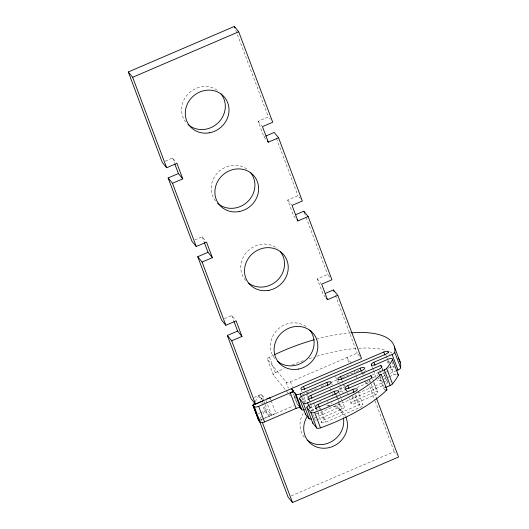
<?xml version="1.0" encoding="UTF-8"?>
<svg xmlns="http://www.w3.org/2000/svg" width="529" height="529" viewBox="0 0 529 529"><rect width="100%" height="100%" fill="white"/><g stroke="black" fill="none" stroke-linecap="round" stroke-linejoin="round"><path stroke-width="0.4" stroke-dasharray="2.65 1.98" d="M255.19 401.63L258.932 395.461L263.23 400.711M260.136 418.637L261.399 416.554M263.085 413.777L264.771 410.993L262.827 405.816M165.227 161.16L172.56 158.012L176.435 162.747M265.869 139.213L263.931 136.839L258.092 121.306L268.362 116.902L270.299 119.27M263.931 136.839L265.399 136.211M194.831 239.928L202.164 236.78L206.039 241.515M295.48 217.974L293.542 215.607L287.703 200.074L297.966 195.67L300.386 198.626M224.441 318.696L231.768 315.548L235.643 320.283M325.566 297.338L323.146 294.375L317.307 278.843L327.57 274.439L329.997 277.394M254.046 397.458L261.379 394.317L264.764 398.456M273.857 355.019A93.699 34.491 -20.6 0 0 269.506 357.168A3.749 1.382 -20.6 0 0 267.555 359.495L286.123 382.183A3.749 1.382 -20.6 0 0 290.461 381.832L357.181 353.2L359.601 356.162M258.416 413.625L259.884 412.997M260.618 412.68L267.218 409.849L271.575 415.179L261.313 419.583L259.858 417.804M302.323 394.786L313.611 389.939M314.365 389.615L316.62 388.65M321.136 386.712L325.652 384.775M330.169 382.831L336.947 379.928M342.217 377.666L352.75 373.143M356.42 371.57L360.084 369.996M303.302 401.564L308.605 399.289M258.866 420.727L262.536 419.153M263.263 418.836L293.621 405.816M338.877 389.318L344.181 387.043M372.211 375.015L376.76 373.064M388.121 368.184L389.635 367.536A3.749 1.382 -20.6 0 1 393.973 367.186L392.148 362.332M339.605 392.029L345.609 389.45M372.674 377.838L377.937 375.583M382.447 373.646L385.456 372.356M386.21 372.032L391.467 369.771A3.749 1.382 -20.6 0 0 393.973 367.186M309.181 408.11L314.484 405.829M356.949 387.612L366.028 383.717A3.749 1.382 -20.6 0 1 368.389 383.036M384.828 375.65L379.71 377.838A3.749 1.382 -20.6 0 0 377.203 380.43L376.84 379.458M389.939 373.454L396.512 370.631M311.012 410.345L316.316 408.071M383.003 379.452L385.925 378.195M386.659 377.885L388.848 376.946M389.582 376.628L393.96 374.75A3.749 1.382 -20.6 0 1 396.545 374.049M327.94 406.107L330.195 405.135M358.034 393.192L382.864 382.533M383.611 382.216L386.62 380.92L387.539 382.037L383.889 372.33M316.124 413.857A3.749 1.382 -20.6 0 0 318.484 413.182L384.279 384.953M314.233 418.029L339.988 406.98A3.749 1.382 -20.6 0 1 344.326 406.629L342.382 401.451M351.17 403.693A3.749 1.382 -20.6 0 1 353.676 401.108L376.774 391.196L377.686 392.313A3.749 1.382 -20.6 0 1 375.18 394.899L355.508 403.343A3.749 1.382 -20.6 0 1 351.17 403.693L348.981 397.868M316.818 419.947L341.82 409.215A3.749 1.382 -20.6 0 0 344.326 406.629M317.823 412.772L321.473 422.479A3.749 1.382 -20.6 0 1 323.979 419.894L358.669 405.009A3.749 1.382 -20.6 0 1 363.006 404.659L358.14 391.711M321.473 422.479A3.749 1.382 -20.6 0 0 325.811 422.135L360.5 407.244A3.749 1.382 -20.6 0 0 363.006 404.659M291.168 495.924L394.204 451.706L396.624 454.669M341.734 411.066L338.018 407.456M299.54 406.92L297.238 404.163L293.344 393.807M258.092 121.306L261.967 126.041M287.703 200.074L291.578 204.809M317.307 278.843L321.182 283.577M384.986 389.939L383.611 388.26L379.723 377.904M351.276 362.934L346.912 357.611L348.862 362.788M267.555 359.495L273.394 375.028L290.414 395.831M298.303 405.465L297.298 404.235L293.086 393.087M264.771 410.993L269.129 416.323M270.074 397.775L270.921 400.01M271.198 400.751L275.973 413.387A7.499 2.738 -20.9 0 1 267.277 414.095L263.984 405.307M261.769 399.448L261.399 398.476A7.499 2.632 -20.1 0 0 263.865 399.157M262.873 402.377L263.244 403.356M388.868 353.59L389.232 354.562M388.683 360.692L390.071 364.395M390.349 365.129L393.96 374.75M385.628 354.238L386.183 355.719M386.461 356.46L388.967 363.112M390.078 366.075L391.467 369.771M387.135 360.877L388.246 363.84M382.255 367.986L382.917 369.745M382.176 369.083L386.62 380.92M379.749 370.571L380.86 373.534M380.153 376.377L385.443 390.495M371.854 366.187L372.462 367.807M372.581 368.131L373.315 370.069M373.56 370.717L376.231 377.838M372.575 378.718L373.514 381.217M373.791 381.958L377.686 392.313M373.712 383.056L376.774 391.196M369.619 380.106L370.842 383.287M371.133 384.054L376.04 397.114M365.255 369.771L365.618 370.743M369.268 380.45L369.996 382.394M235.815 30.318L268.362 116.902M276.515 138.605L297.966 195.67M304.387 212.744L305.835 216.599M306.126 217.373L327.57 274.439M335.439 295.367L357.181 353.2M363.886 371.041L365.036 374.115M367.635 381.032L368.217 382.566M369.659 386.408L374.856 400.235M375.147 401.002L394.204 451.706M362.577 371.894L363.688 374.856M366.465 382.255L367.305 384.471M361.578 371.88L362.689 374.836M364.917 380.754L366.028 383.717M354.053 370.333L355.719 374.77M356.004 375.511L356.837 377.732M355.772 394.667L360.5 407.244M355.052 395.394L358.669 405.009M352.724 395.943L355.508 403.343M352.01 396.664L353.676 401.108M344.571 384.775L345.126 386.256M346.237 389.218L347.348 392.174M347.626 392.915L348.181 394.396M345.821 389.45L346.422 391.07M341.906 380.318L343.017 383.28M343.295 384.021L344.405 386.977M344.683 387.717L346.072 391.414M338.739 381.151L339.102 382.123M339.83 384.061L340.2 385.033M340.927 386.977L343.116 392.802M335.538 376.588L337.767 382.513M339.711 387.691L341.099 391.387M339.215 393.034L339.585 394.006M340.312 395.95L340.676 396.922M341.41 398.859L341.893 400.155M336.259 394.422L337.092 396.638M337.37 397.378L338.203 399.6M338.487 400.341L339.32 402.556M339.598 403.296L341.82 409.215M331.895 384.087L332.258 385.059M336.636 396.71L337.006 397.682M338.6 403.277L339.988 406.98M330.05 388.431L331.716 392.868M331.994 393.609L333.105 396.565M320.528 408.077L325.811 422.135M319.529 408.057L323.979 419.894M316.54 408.004L318.484 413.182M315.998 407.919L316.726 409.863M313.598 402.807L314.709 405.769M314.986 406.51L316.653 410.947M306.714 392.399L307.825 395.355M309.214 399.058L310.331 402.014M310.609 402.754L311.164 404.235M308.797 399.289L309.405 400.909M311.231 405.763L313.175 410.947M306.827 395.342L307.389 396.816M307.666 397.557L308.777 400.519M309.743 405.796L311.687 410.98M312.804 413.936L315.304 420.595M309.022 406.523L310.417 410.22M301.351 390.018L302.079 391.963M303.904 396.816L305.855 401.994M302.7 397.59L305.2 404.249M301.702 397.57L303.091 401.273M290.461 381.832L292.405 387.01M286.123 382.183L288.345 388.101M269.506 357.168L275.344 372.7A3.749 1.382 -20.6 0 0 273.394 375.028M266.014 400.38L271.575 415.179M172.56 158.012L174.504 163.19M202.164 236.78L204.108 241.958M231.768 315.548L233.719 320.726M261.379 394.317L263.878 400.969M264.156 401.709L264.989 403.931M265.267 404.672L267.218 409.849M258.932 395.461L260.599 399.898M261.716 402.853L262.549 405.075M261.313 419.583L261.888 421.117M295.658 397.616A3.749 1.382 -20.6 0 1 293.608 398.079M275.344 372.7A93.699 34.491 -20.6 0 1 284.06 368.508M292.087 365.01A93.699 34.491 -20.6 0 1 304.479 360.242M309.075 358.662A93.699 34.491 -20.6 0 1 313.697 357.174M316.858 356.215A93.699 34.491 -20.6 0 1 356.467 348.432M358.821 348.261A93.699 34.491 -20.6 0 1 386.117 350.509M389.516 351.732A93.699 34.491 -20.6 0 1 392.108 352.975M316.534 339.109A93.699 34.491 -20.6 0 1 350.628 332.893M387.605 382.15A3.749 1.382 -20.6 0 1 386.23 384.008M336.623 397.431A3.749 1.382 -20.6 0 1 337.125 398.046M381.541 380.08A3.749 1.382 -20.6 0 1 377.203 380.43M333.918 406.226A22.555 20.816 -39.3 0 1 345.351 415.992M311.713 411.198A22.555 20.816 -39.3 0 1 316.223 408.044M326.624 405.201A22.555 20.816 -39.3 0 1 329.818 405.333M335.717 405.426A22.555 20.816 -39.3 0 1 343.321 417.262M304.314 437.278A22.555 20.816 -39.3 0 1 303.117 413.513M308.843 406.88A22.555 20.816 -39.3 0 1 309.716 406.206M319.701 401.921A22.555 20.816 -39.3 0 1 320.766 401.762M327.147 401.875A22.555 20.816 -39.3 0 1 328.178 402.073M331.187 402.972A22.555 20.816 -39.3 0 1 332.146 403.369M245.76 280.522A22.555 20.816 -39.3 0 1 247.546 251.229A22.555 20.816 -39.3 0 1 277.315 248.511M274.71 358.51A22.555 20.816 -39.3 0 1 277.156 329.99A22.555 20.816 -39.3 0 1 306.112 326.658M215.495 200.974A22.555 20.816 -39.3 0 1 217.941 172.461A22.555 20.816 -39.3 0 1 246.898 169.121M185.884 122.212A22.555 20.816 -39.3 0 1 188.337 93.693A22.555 20.816 -39.3 0 1 217.293 90.353"/><path stroke-width="0.79" d="M254.773 402.318L253.027 405.188L258.866 420.727L260.215 422.334A3.749 1.329 -20.7 0 0 264.533 421.944L296.121 408.388A3.749 1.329 -20.7 0 1 300.439 407.991L294.6 392.544A3.749 1.382 -20.6 0 0 290.262 392.895L296.121 408.388M252.968 405.121L258.866 420.727L252.968 405.121L254.317 406.728L260.215 422.334M182.756 178.875L178.399 173.545L168.129 177.956L172.494 183.279L182.756 178.875L176.917 163.342L166.655 167.746L162.291 162.416L128.296 71.964L234.36 26.45L238.718 31.78L272.719 122.232L262.457 126.636L268.296 142.169L278.558 137.765L302.323 200.994L292.061 205.404L297.9 220.937L308.162 216.533L331.934 279.762L321.665 284.166L327.504 299.705L337.773 295.301L361.538 358.53L255.474 404.044L251.11 398.721L227.344 335.485L237.607 331.081L241.971 336.411L231.702 340.815L227.344 335.485M128.296 71.964L132.653 77.294L238.718 31.78M266.133 135.9L274.201 132.435L278.558 137.765M168.129 177.956L191.901 241.184L196.259 246.514L206.522 242.11L212.36 257.643L202.098 262.047L197.74 256.717L208.003 252.313L212.36 257.643M295.737 214.668L303.805 211.203L308.162 216.533M197.74 256.717L221.506 319.952L225.863 325.282L236.132 320.872L241.971 336.411M325.348 293.43L333.409 289.971L337.773 295.301M253.027 405.188L263.23 400.711M388.134 351.653A3.749 1.382 -20.6 0 1 385.628 354.238L305.326 388.696A3.749 1.382 -20.6 0 1 300.988 389.046A3.749 1.382 -20.6 0 1 303.494 386.461L383.796 352.003A3.749 1.382 -20.6 0 1 388.134 351.653L388.498 352.625M254.317 406.728A3.749 1.329 -20.7 0 0 258.635 406.338L293.641 391.315L290.262 392.895M294.6 392.544L295.976 394.224A3.749 1.382 -20.6 0 0 300.313 393.874L326.829 382.493A3.749 1.382 -20.6 0 1 331.167 382.143A3.749 1.382 -20.6 0 1 328.661 384.728L302.145 396.109A3.749 1.382 -20.6 0 0 299.639 398.694L305.478 414.233L309.134 418.704A3.749 1.382 -20.6 0 0 311.449 418.981M338.005 379.207A3.749 1.382 -20.6 0 1 340.511 376.622L360.189 368.177A3.749 1.382 -20.6 0 1 364.527 367.827A3.749 1.382 -20.6 0 1 362.021 370.419L342.342 378.857A3.749 1.382 -20.6 0 1 338.005 379.207L338.375 380.179M371.735 365.863L371.365 364.891A3.749 1.382 -20.6 0 1 373.871 362.305L392.134 354.47A3.749 1.382 -20.6 0 0 394.753 352.301L400.592 367.834A3.749 1.382 -20.6 0 1 397.973 370.002L396.512 370.631M310.814 395.408L380.781 365.387L381.7 366.504A3.749 1.382 -20.6 0 1 379.194 369.09L312.646 397.649A3.749 1.382 -20.6 0 1 308.308 398A3.749 1.382 -20.6 0 1 310.814 395.408L311.925 398.37M299.639 398.694L303.296 403.171A3.749 1.382 -20.6 0 0 307.633 402.82L334.149 391.44A3.749 1.382 -20.6 0 1 338.487 391.096L338.851 392.062M347.837 385.568L370.935 375.656L371.847 376.78A3.749 1.382 -20.6 0 1 369.341 379.366L349.669 387.81A3.749 1.382 -20.6 0 1 345.331 388.154A3.749 1.382 -20.6 0 1 347.837 385.568L348.948 388.531M371.365 364.891A3.749 1.382 -20.6 0 0 375.702 364.541L388.121 359.211A3.749 1.382 -20.6 0 1 392.485 359.568A93.699 34.491 -20.6 0 1 386.653 368.369A3.749 1.382 -20.6 0 1 384.358 369.897L377.772 372.72L379.604 374.962L381.125 374.307L386.97 389.84A93.699 34.491 -20.6 0 1 320.475 427.855A3.749 1.382 -20.6 0 1 316.719 427.974L312.798 423.18L306.959 407.647A3.749 1.382 -20.6 0 1 309.465 405.062L335.981 393.682A3.749 1.382 -20.6 0 0 338.487 391.096M318.141 404.361L352.83 389.476A3.749 1.382 -20.6 0 1 357.168 389.126A3.749 1.382 -20.6 0 1 354.661 391.711L319.972 406.596A3.749 1.382 -20.6 0 1 315.634 406.946A3.749 1.382 -20.6 0 1 318.141 404.361L319.252 407.317M385.079 387.631L390.197 385.436A3.749 1.382 -20.6 0 0 392.492 383.909A93.699 34.491 -20.6 0 0 398.324 375.107L392.485 359.568M385.952 390.276L386.97 389.84M258.106 417.328L288.14 497.22L292.497 502.55L398.562 457.036L376.331 397.881M293.641 391.315L291.4 388.63L293.688 391.427M267.324 140.985L268.296 142.169M296.934 219.753L297.9 220.937M326.538 298.521L327.504 299.705M306.959 407.647L310.88 412.435L316.719 427.974M299.302 406.689L301.814 409.757A3.749 1.131 -21.1 0 0 304.578 409.697M258.635 406.338L264.533 421.944M394.343 346.588L400.182 362.12M392.134 354.47L397.973 370.002M383.796 352.003L384.914 354.959M386.653 368.369L392.492 383.909M384.358 369.897L390.197 385.436M380.781 365.387L381.621 367.609M373.871 362.305L374.988 365.268M370.935 375.656L371.768 377.878M234.36 26.45L234.942 27.997M303.805 211.203L304.387 212.744M333.409 289.971L333.991 291.512M360.189 368.177L361.3 371.14M352.83 389.476L353.941 392.432M340.511 376.622L341.628 379.577M334.149 391.44L335.26 394.403M326.829 382.493L327.94 385.456M310.88 412.435A3.749 1.382 -20.6 0 0 314.636 412.316L320.475 427.855M303.494 386.461L304.605 389.423M307.633 402.82L308.744 405.783M300.313 393.874L301.424 396.829M303.296 403.171L309.134 418.704M295.976 394.224L301.814 409.757M174.782 163.93L178.399 173.545M204.386 242.699L208.003 252.313M233.997 321.467L237.607 331.081M132.653 77.294L166.655 167.746M172.494 183.279L196.259 246.514M202.098 262.047L225.863 325.282M231.702 340.815L255.474 404.044M262.463 422.651L292.497 502.55M270.028 397.715A7.499 2.632 -20.1 0 1 266.933 398.734M398.112 357.981A93.699 34.491 -20.6 0 1 400.592 367.834M351.415 332.834A93.699 34.491 -20.6 0 1 394.753 352.301M381.125 374.307A93.699 34.491 -20.6 0 1 314.636 412.316M274.73 354.602A93.699 34.491 -20.6 0 1 314.173 339.763M305.478 414.233A3.749 1.382 -20.6 0 1 305.636 413.228M312.798 423.18A3.749 1.382 -20.6 0 1 312.989 422.149M397.682 374.082A3.749 1.382 -20.6 0 1 398.324 375.107M345.787 416.925A22.555 20.816 -39.3 0 1 323.437 448.248A22.555 20.816 -39.3 0 1 307.402 416.191M343.506 418.287A22.555 20.816 -39.3 0 1 332.199 441.232A22.555 20.816 -39.3 0 1 307.204 440.174M280.211 251.414A22.555 20.816 -39.3 0 1 277.765 279.934A22.555 20.816 -39.3 0 1 248.809 283.266M309.815 330.182A22.555 20.816 -39.3 0 1 306.972 359.085A22.555 20.816 -39.3 0 1 277.599 361.406M250.607 172.646A22.555 20.816 -39.3 0 1 247.36 201.933A22.555 20.816 -39.3 0 1 217.604 203.209M220.996 93.878A22.555 20.816 -39.3 0 1 217.756 123.164A22.555 20.816 -39.3 0 1 188 124.441M268.891 290.309A22.555 20.816 -39.3 0 0 283.921 255.018A22.555 20.816 -39.3 0 0 246.289 262.225A22.555 20.816 -39.3 0 0 268.891 290.309M298.501 369.077A22.555 20.816 -39.3 0 0 313.532 333.786A22.555 20.816 -39.3 0 0 275.893 340.993A22.555 20.816 -39.3 0 0 298.501 369.077M239.287 211.54A22.555 20.816 -39.3 0 0 254.317 176.256A22.555 20.816 -39.3 0 0 216.685 183.457A22.555 20.816 -39.3 0 0 239.287 211.54M209.682 132.772A22.555 20.816 -39.3 0 0 224.713 97.488A22.555 20.816 -39.3 0 0 187.074 104.696A22.555 20.816 -39.3 0 0 209.682 132.772"/></g></svg>
